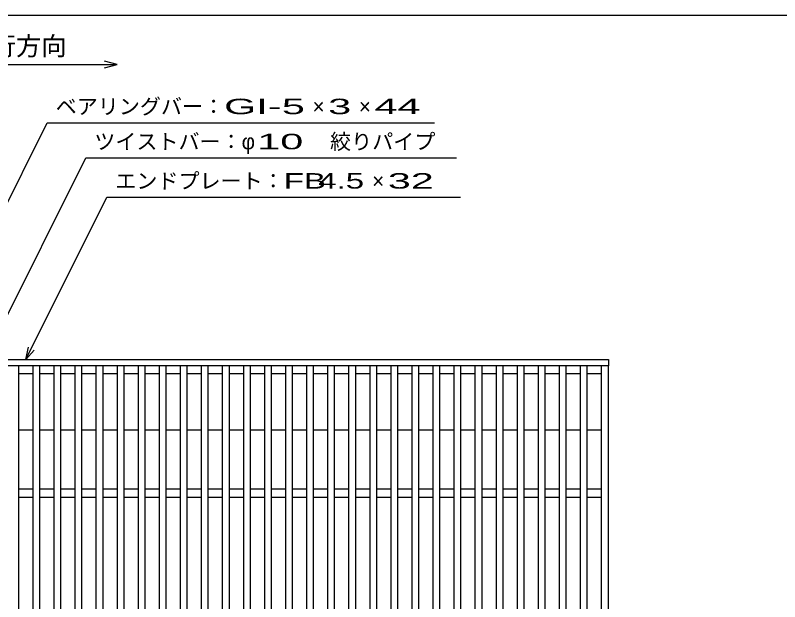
# Model space of a CAD drawing. Units: millimetres, scale not verified. Extents: x -1092 to 1039, y -770 to 632.
# Drawn here: x -680 to -136, y 215 to 632 of the extents above; entities that cross this region are included whole.
import ezdxf
from ezdxf.enums import TextEntityAlignment as Align

# ---------------------------------------------------------------- set-up
doc = ezdxf.new("R2010")
doc.units = ezdxf.units.MM
doc.header["$LTSCALE"] = 6
for name, color, linetype, lineweight in [('0_2', 150, 'Continuous', 25), ('16', 3, 'Continuous', 25), ('22', 4, 'Continuous', 25)]:
    doc.layers.add(name, color=color, linetype=linetype, lineweight=lineweight)
doc.styles.add('ベクトル', font='')
doc.styles.get('ベクトル').set_extended_font_data('ベクトル')

msp = doc.modelspace()

# ---------------------------------------------------------------- linework, layer by layer
at = {"layer": '0_2'}
msp.add_line((-1037.4, 632.1), (1038.6, 632.1), dxfattribs=at)
at = {"layer": '16'}
for p, q in [((-848, 387), (-258, 387)), ((-258, 387), (-258, 382.5)), ((-258, 382.5), (-848, 382.5)), ((-678, 382.5), (-683, 382.5)), ((-678, -198.5), (-678, 382.5)), ((-668, 382.5), (-668, -198.5)), ((-663, 382.5), (-668, 382.5)), ((-663, -198.5), (-663, 382.5)), ((-653, 382.5), (-653, -198.5)), ((-648, 382.5), (-653, 382.5)), ((-648, -198.5), (-648, 382.5)), ((-638, 382.5), (-638, -198.5)), ((-633, 382.5), (-638, 382.5)), ((-633, -198.5), (-633, 382.5)), ((-623, 382.5), (-623, -198.5)), ((-618, 382.5), (-623, 382.5)), ((-618, -198.5), (-618, 382.5)), ((-608, 382.5), (-608, -198.5)), ((-603, 382.5), (-608, 382.5)), ((-603, -198.5), (-603, 382.5)), ((-593, 382.5), (-593, -198.5)), ((-588, 382.5), (-593, 382.5)), ((-588, -198.5), (-588, 382.5)), ((-578, 382.5), (-578, -198.5)), ((-573, 382.5), (-578, 382.5)), ((-573, -198.5), (-573, 382.5)), ((-563, 382.5), (-563, -198.5)), ((-558, 382.5), (-563, 382.5)), ((-558, -198.5), (-558, 382.5)), ((-548, 382.5), (-548, -198.5)), ((-543, 382.5), (-548, 382.5)), ((-543, -198.5), (-543, 382.5)), ((-533, 382.5), (-533, -198.5)), ((-528, 382.5), (-533, 382.5)), ((-528, -198.5), (-528, 382.5)), ((-518, 382.5), (-518, -198.5)), ((-513, 382.5), (-518, 382.5)), ((-513, -198.5), (-513, 382.5)), ((-503, 382.5), (-503, -198.5)), ((-498, 382.5), (-503, 382.5)), ((-498, -198.5), (-498, 382.5)), ((-488, 382.5), (-488, -198.5)), ((-483, 382.5), (-488, 382.5)), ((-483, -198.5), (-483, 382.5)), ((-473, 382.5), (-473, -198.5)), ((-468, 382.5), (-473, 382.5)), ((-468, -198.5), (-468, 382.5)), ((-458, 382.5), (-458, -198.5)), ((-453, 382.5), (-458, 382.5)), ((-453, -198.5), (-453, 382.5)), ((-443, 382.5), (-443, -198.5)), ((-438, 382.5), (-443, 382.5)), ((-438, -198.5), (-438, 382.5)), ((-428, 382.5), (-428, -198.5)), ((-423, 382.5), (-428, 382.5)), ((-423, -198.5), (-423, 382.5)), ((-413, 382.5), (-413, -198.5)), ((-408, 382.5), (-413, 382.5)), ((-408, -198.5), (-408, 382.5)), ((-398, 382.5), (-398, -198.5)), ((-393, 382.5), (-398, 382.5)), ((-393, -198.5), (-393, 382.5)), ((-383, 382.5), (-383, -198.5)), ((-378, 382.5), (-383, 382.5)), ((-378, -198.5), (-378, 382.5)), ((-368, 382.5), (-368, -198.5)), ((-363, 382.5), (-368, 382.5)), ((-363, -198.5), (-363, 382.5)), ((-353, 382.5), (-353, -198.5)), ((-348, 382.5), (-353, 382.5)), ((-348, -198.5), (-348, 382.5)), ((-338, 382.5), (-338, -198.5)), ((-333, 382.5), (-338, 382.5)), ((-333, -198.5), (-333, 382.5)), ((-323, 382.5), (-323, -198.5)), ((-318, 382.5), (-323, 382.5)), ((-318, -198.5), (-318, 382.5)), ((-308, 382.5), (-308, -198.5)), ((-303, 382.5), (-308, 382.5)), ((-303, -198.5), (-303, 382.5)), ((-293, 382.5), (-293, -198.5)), ((-288, 382.5), (-293, 382.5)), ((-288, -198.5), (-288, 382.5)), ((-278, 382.5), (-278, -198.5)), ((-273, 382.5), (-278, 382.5)), ((-273, -198.5), (-273, 382.5)), ((-263, 382.5), (-263, -198.5)), ((-258, 382.5), (-263, 382.5)), ((-258, -198.5), (-258, 382.5)), ((-678, 377), (-668, 377)), ((-663, 377), (-653, 377)), ((-648, 377), (-638, 377)), ((-633, 377), (-623, 377)), ((-618, 377), (-608, 377)), ((-603, 377), (-593, 377)), ((-588, 377), (-578, 377)), ((-573, 377), (-563, 377)), ((-558, 377), (-548, 377)), ((-543, 377), (-533, 377)), ((-528, 377), (-518, 377)), ((-513, 377), (-503, 377)), ((-498, 377), (-488, 377)), ((-483, 377), (-473, 377)), ((-468, 377), (-458, 377)), ((-453, 377), (-443, 377)), ((-438, 377), (-428, 377)), ((-423, 377), (-413, 377)), ((-408, 377), (-398, 377)), ((-393, 377), (-383, 377)), ((-378, 377), (-368, 377)), ((-363, 377), (-353, 377)), ((-348, 377), (-338, 377)), ((-333, 377), (-323, 377)), ((-318, 377), (-308, 377)), ((-303, 377), (-293, 377)), ((-288, 377), (-278, 377)), ((-273, 377), (-263, 377)), ((-678, 337), (-668, 337)), ((-663, 337), (-653, 337)), ((-648, 337), (-638, 337)), ((-633, 337), (-623, 337)), ((-618, 337), (-608, 337)), ((-603, 337), (-593, 337)), ((-588, 337), (-578, 337)), ((-573, 337), (-563, 337)), ((-558, 337), (-548, 337)), ((-543, 337), (-533, 337)), ((-528, 337), (-518, 337)), ((-513, 337), (-503, 337)), ((-498, 337), (-488, 337)), ((-483, 337), (-473, 337)), ((-468, 337), (-458, 337)), ((-453, 337), (-443, 337)), ((-438, 337), (-428, 337)), ((-423, 337), (-413, 337)), ((-408, 337), (-398, 337)), ((-393, 337), (-383, 337)), ((-378, 337), (-368, 337)), ((-363, 337), (-353, 337)), ((-348, 337), (-338, 337)), ((-333, 337), (-323, 337)), ((-318, 337), (-308, 337)), ((-303, 337), (-293, 337)), ((-288, 337), (-278, 337)), ((-273, 337), (-263, 337)), ((-678, 295), (-668, 295)), ((-663, 295), (-653, 295)), ((-648, 295), (-638, 295)), ((-633, 295), (-623, 295)), ((-618, 295), (-608, 295)), ((-603, 295), (-593, 295)), ((-588, 295), (-578, 295)), ((-573, 295), (-563, 295)), ((-558, 295), (-548, 295)), ((-543, 295), (-533, 295)), ((-528, 295), (-518, 295)), ((-513, 295), (-503, 295)), ((-498, 295), (-488, 295)), ((-483, 295), (-473, 295)), ((-468, 295), (-458, 295)), ((-453, 295), (-443, 295)), ((-438, 295), (-428, 295)), ((-423, 295), (-413, 295)), ((-408, 295), (-398, 295)), ((-393, 295), (-383, 295)), ((-378, 295), (-368, 295)), ((-363, 295), (-353, 295)), ((-348, 295), (-338, 295)), ((-333, 295), (-323, 295)), ((-318, 295), (-308, 295)), ((-303, 295), (-293, 295)), ((-288, 295), (-278, 295)), ((-273, 295), (-263, 295)), ((-678, 289), (-668, 289)), ((-663, 289), (-653, 289)), ((-648, 289), (-638, 289)), ((-633, 289), (-623, 289)), ((-618, 289), (-608, 289)), ((-603, 289), (-593, 289)), ((-588, 289), (-578, 289)), ((-573, 289), (-563, 289)), ((-558, 289), (-548, 289)), ((-543, 289), (-533, 289)), ((-528, 289), (-518, 289)), ((-513, 289), (-503, 289)), ((-498, 289), (-488, 289)), ((-483, 289), (-473, 289)), ((-468, 289), (-458, 289)), ((-453, 289), (-443, 289)), ((-438, 289), (-428, 289)), ((-423, 289), (-413, 289)), ((-408, 289), (-398, 289)), ((-393, 289), (-383, 289)), ((-378, 289), (-368, 289)), ((-363, 289), (-353, 289)), ((-348, 289), (-338, 289)), ((-333, 289), (-323, 289)), ((-318, 289), (-308, 289)), ((-303, 289), (-293, 289)), ((-288, 289), (-278, 289)), ((-273, 289), (-263, 289))]:
    msp.add_line(p, q, dxfattribs=at)
at = {"layer": '22'}
for p, q in [((-608, 597), (-617, 599.4)), ((-788, 597), (-608, 597)), ((-617, 594.6), (-608, 597)), ((-813, 245), (-657.75, 555.5)), ((-657.75, 555.5), (-381.75, 555.5)), ((-748, 295), (-630.25, 530.5)), ((-630.25, 530.5), (-366.25, 530.5)), ((-673, 387), (-615.25, 502.5)), ((-615.25, 502.5), (-363.25, 502.5)), ((-673, 387), (-671.2, 395.76)), ((-673, 387), (-667, 393.6))]:
    msp.add_line(p, q, dxfattribs=at)

# ---------------------------------------------------------------- texts
at = {"layer": '22', "color": 2, "style": 'ベクトル'}
for s, height, p in [('車両進行方向', 13.2, (-752, 610.2)), ('ベアリングバー：', 11, (-651.75, 567.2)), ('×', 11, (-468.75, 567.2)), ('×', 11, (-435.75, 567.2)), ('ツイストバー：', 11, (-624.25, 542.2)), ('φ', 11, (-519.25, 542.2)), ('絞りパイプ', 11, (-456.25, 542.2)), ('エンドプレート：', 11, (-609.25, 514.2)), ('×', 11, (-426.25, 514.2))]:
    msp.add_text(s, height=height, dxfattribs=at).set_placement(p, align=Align.MIDDLE_LEFT)
for s, width, p in [('GI-', 2, (-531.75, 567.2)), (' 5 ', 2, (-498.75, 567.2)), (' 3 ', 2, (-465.75, 567.2)), (' 44 ', 2, (-432.75, 567.2)), (' 10 ', 2, (-516.25, 542.2)), ('FB', 1.6, (-489.25, 514.2)), (' 4.5 ', 1.6, (-471.25, 514.2)), (' 32 ', 2, (-423.25, 514.2))]:
    msp.add_text(s, height=11, dxfattribs=dict(at, width=width)).set_placement(p, align=Align.MIDDLE_LEFT)

doc.saveas('drawing.dxf')
